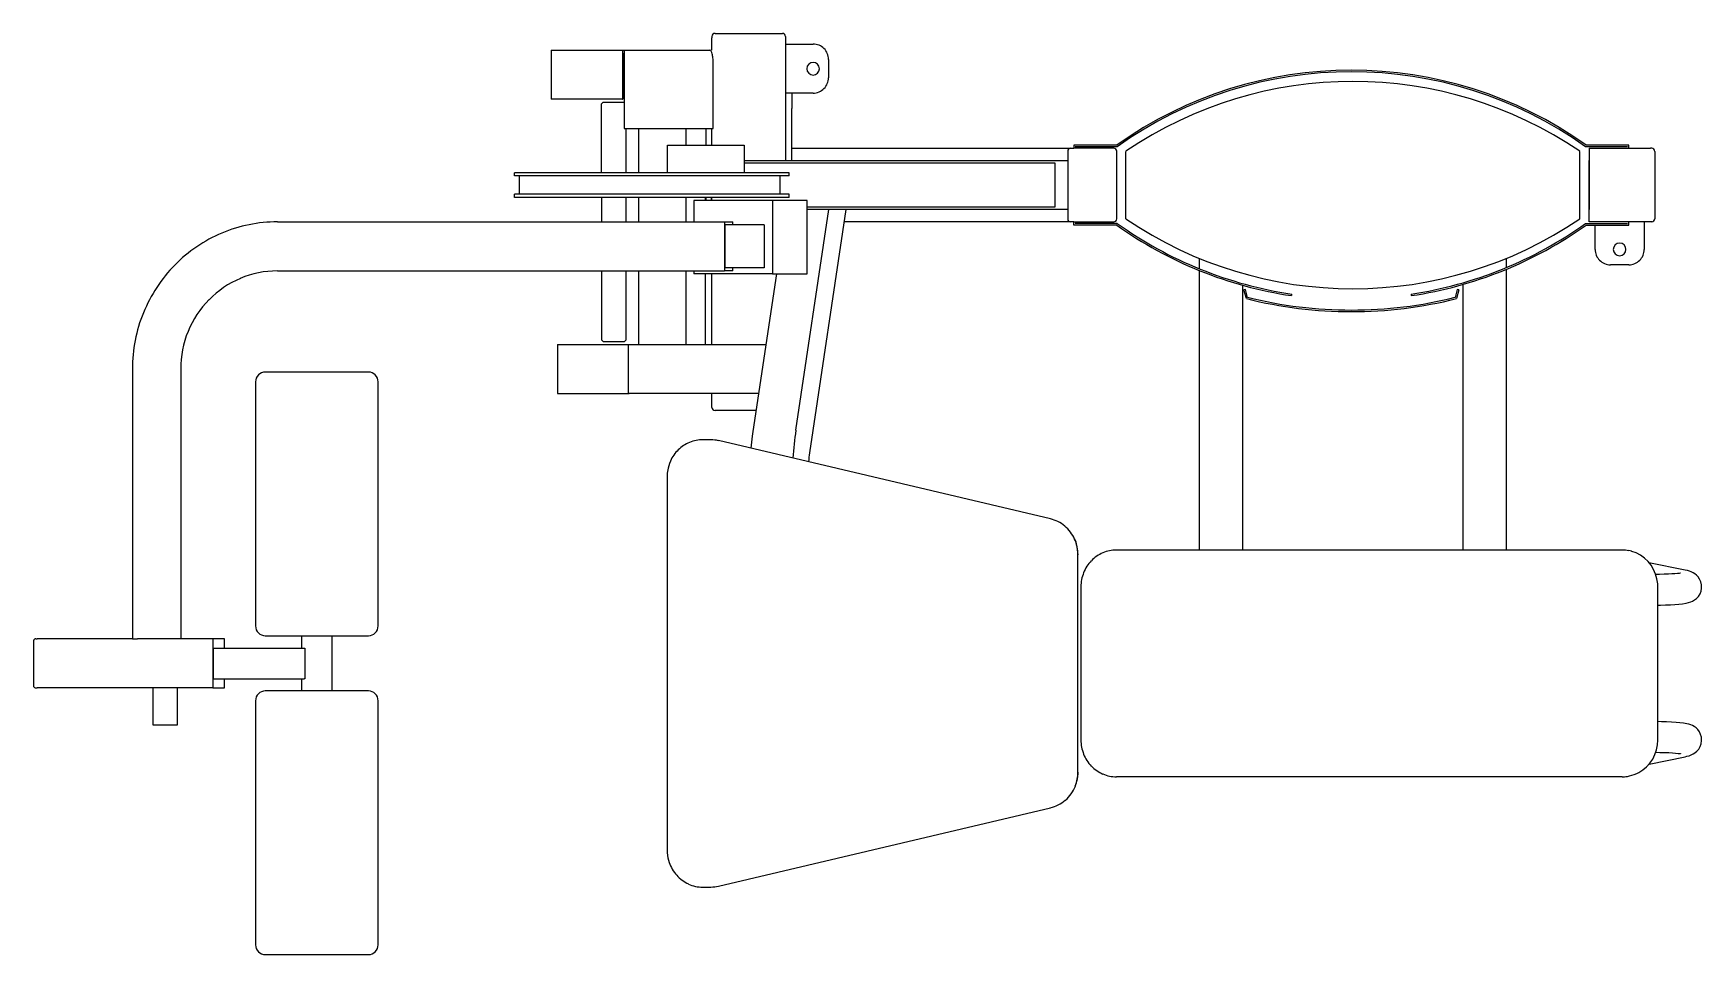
# Model space of a CAD drawing. Header units: millimetres. Extents: x 1389.16 to 1390.52, y 2696.07 to 2696.82.
import ezdxf

# ---------------------------------------------------------------- set-up
doc = ezdxf.new("R2010")
doc.units = ezdxf.units.MM
doc.header["$LTSCALE"] = 10
doc.layers.add('Equipam_fitness', color=1, linetype='Continuous')

msp = doc.modelspace()

# ---------------------------------------------------------------- linework, layer by layer
at = {"layer": 'Equipam_fitness'}
for p, q in [((1389.712, 2696.8189), (1389.712, 2696.8177)), ((1389.712, 2696.8077), (1389.712, 2696.8177)), ((1389.7145, 2696.8214), (1389.7695, 2696.8214)), ((1389.772, 2696.8189), (1389.772, 2696.8177)), ((1389.772, 2696.8177), (1389.772, 2696.7177)), ((1389.772, 2696.8127), (1389.7945, 2696.8127)), ((1389.5809, 2696.8076), (1389.5809, 2696.7678)), ((1389.581, 2696.8077), (1389.639, 2696.8077)), ((1389.639, 2696.8077), (1389.6393, 2696.8077)), ((1389.6393, 2696.8077), (1389.6419, 2696.8077)), ((1389.6393, 2696.7977), (1389.6393, 2696.8077)), ((1389.6393, 2696.8053), (1389.6393, 2696.7677)), ((1389.6393, 2696.7701), (1389.6393, 2696.7977)), ((1389.6393, 2696.7677), (1389.6393, 2696.7977)), ((1389.6405, 2696.8077), (1389.6405, 2696.7439)), ((1389.6419, 2696.8077), (1389.6431, 2696.8077)), ((1389.6431, 2696.8077), (1389.7104, 2696.8077)), ((1389.713, 2696.7439), (1389.713, 2696.7977)), ((1389.807, 2696.8002), (1389.807, 2696.7852)), ((1389.7945, 2696.7727), (1389.7726, 2696.7727)), ((1389.777, 2696.7727), (1389.777, 2696.7702)), ((1389.777, 2696.7702), (1389.777, 2696.7602)), ((1389.639, 2696.7677), (1389.581, 2696.7677)), ((1389.622, 2696.7639), (1389.6233, 2696.7652)), ((1389.622, 2696.7077), (1389.622, 2696.7639)), ((1389.6233, 2696.7652), (1389.6405, 2696.7652)), ((1389.639, 2696.7677), (1389.6393, 2696.7677)), ((1389.777, 2696.7177), (1389.777, 2696.7602)), ((1389.6405, 2696.7439), (1389.713, 2696.7439)), ((1389.642, 2696.7077), (1389.642, 2696.7439)), ((1389.6525, 2696.7077), (1389.6525, 2696.7439)), ((1389.6911, 2696.7302), (1389.6911, 2696.7439)), ((1389.7069, 2696.7439), (1389.7069, 2696.7302)), ((1389.7117, 2696.7439), (1389.7117, 2696.7302)), ((1389.6759, 2696.7302), (1389.6789, 2696.7302)), ((1389.6759, 2696.7077), (1389.6759, 2696.7302)), ((1389.6789, 2696.7302), (1389.7384, 2696.7302)), ((1389.7384, 2696.7302), (1389.7384, 2696.7077)), ((1389.777, 2696.7277), (1390.0044, 2696.7277)), ((1390.0044, 2696.7277), (1390.007, 2696.7277)), ((1390.042, 2696.7303), (1390.007, 2696.7303)), ((1390.007, 2696.7303), (1390.007, 2696.7277)), ((1390.0396, 2696.7277), (1390.007, 2696.7277)), ((1390.0424, 2696.729), (1390.0082, 2696.729)), ((1390.4584, 2696.729), (1390.4242, 2696.729)), ((1390.4596, 2696.7303), (1390.4246, 2696.7303)), ((1390.427, 2696.7277), (1390.4296, 2696.7277)), ((1390.427, 2696.7277), (1390.427, 2696.7177)), ((1390.4296, 2696.7277), (1390.4596, 2696.7277)), ((1390.4296, 2696.7277), (1390.4596, 2696.7277)), ((1390.4596, 2696.7277), (1390.4596, 2696.7303)), ((1390.4596, 2696.7277), (1390.467, 2696.7277)), ((1390.467, 2696.7277), (1390.477, 2696.7277)), ((1390.4782, 2696.7277), (1390.477, 2696.7277)), ((1389.7384, 2696.7177), (1389.9924, 2696.7177)), ((1389.9919, 2696.7155), (1389.7384, 2696.7155)), ((1389.777, 2696.7177), (1389.777, 2696.7253)), ((1389.9919, 2696.6799), (1389.9919, 2696.7155)), ((1389.9924, 2696.7177), (1390.0017, 2696.7177)), ((1390.002, 2696.7253), (1390.002, 2696.6701)), ((1390.042, 2696.6701), (1390.042, 2696.7253)), ((1390.042, 2696.6777), (1390.042, 2696.7177)), ((1390.0495, 2696.6702), (1390.0495, 2696.7252)), ((1390.4195, 2696.6702), (1390.4195, 2696.7252)), ((1390.427, 2696.7177), (1390.427, 2696.6777)), ((1390.427, 2696.6677), (1390.427, 2696.7177)), ((1390.4807, 2696.7252), (1390.4807, 2696.6702)), ((1389.551, 2696.7052), (1389.551, 2696.7077)), ((1389.775, 2696.7077), (1389.551, 2696.7077)), ((1389.775, 2696.7052), (1389.551, 2696.7052)), ((1389.5552, 2696.6902), (1389.5552, 2696.7052)), ((1389.7675, 2696.6902), (1389.7675, 2696.7052)), ((1389.775, 2696.7052), (1389.775, 2696.7077)), ((1389.551, 2696.6877), (1389.551, 2696.6902)), ((1389.775, 2696.6902), (1389.551, 2696.6902)), ((1389.775, 2696.6877), (1389.551, 2696.6877)), ((1389.622, 2696.6877), (1389.622, 2696.6677)), ((1389.642, 2696.6677), (1389.642, 2696.6877)), ((1389.6525, 2696.6677), (1389.6525, 2696.6877)), ((1389.6911, 2696.6677), (1389.6911, 2696.6877)), ((1389.7067, 2696.6852), (1389.7067, 2696.6877)), ((1389.7069, 2696.6877), (1389.7069, 2696.6852)), ((1389.7117, 2696.6852), (1389.7117, 2696.6877)), ((1389.7117, 2696.6877), (1389.7117, 2696.6852)), ((1389.775, 2696.6877), (1389.775, 2696.6902)), ((1389.6973, 2696.6852), (1389.6973, 2696.6677)), ((1389.7614, 2696.6852), (1389.6973, 2696.6852)), ((1389.7896, 2696.6852), (1389.7614, 2696.6852)), ((1389.7614, 2696.6852), (1389.7614, 2696.6252)), ((1389.7804, 2696.4978), (1389.8073, 2696.6777)), ((1389.7896, 2696.6252), (1389.7896, 2696.6852)), ((1389.7896, 2696.6799), (1389.9919, 2696.6799)), ((1389.8293, 2696.6777), (1389.7896, 2696.6777)), ((1389.7917, 2696.4794), (1389.8213, 2696.6777)), ((1389.8415, 2696.6777), (1389.8293, 2696.6777)), ((1389.8422, 2696.6777), (1389.8415, 2696.6777)), ((1389.9924, 2696.6777), (1389.8422, 2696.6777)), ((1389.8519, 2696.6777), (1389.8422, 2696.6777)), ((1390.0017, 2696.6777), (1389.9924, 2696.6777)), ((1389.3577, 2696.6677), (1389.7221, 2696.6677)), ((1389.7221, 2696.6677), (1389.7291, 2696.6677)), ((1389.7221, 2696.6677), (1389.7221, 2696.6277)), ((1389.7545, 2696.6652), (1389.7225, 2696.6652)), ((1389.7225, 2696.6652), (1389.7225, 2696.6302)), ((1389.7291, 2696.6652), (1389.7291, 2696.6677)), ((1389.7545, 2696.6652), (1389.7545, 2696.6302)), ((1390.0044, 2696.6677), (1389.8199, 2696.6677)), ((1390.007, 2696.6677), (1390.0044, 2696.6677)), ((1390.007, 2696.6677), (1390.0396, 2696.6677)), ((1390.007, 2696.6677), (1390.037, 2696.6677)), ((1390.007, 2696.6651), (1390.007, 2696.6677)), ((1390.042, 2696.6651), (1390.007, 2696.6651)), ((1390.0424, 2696.6663), (1390.0082, 2696.6663)), ((1390.4242, 2696.6663), (1390.4584, 2696.6663)), ((1390.4246, 2696.6651), (1390.4596, 2696.6651)), ((1390.4782, 2696.6677), (1390.427, 2696.6677)), ((1390.4596, 2696.6677), (1390.4296, 2696.6677)), ((1390.432, 2696.6663), (1390.432, 2696.6664)), ((1390.432, 2696.6452), (1390.432, 2696.6651)), ((1390.4596, 2696.6651), (1390.4596, 2696.6677)), ((1390.472, 2696.6677), (1390.472, 2696.6452)), ((1390.1091, 2696.638), (1390.1091, 2696.6296)), ((1390.3598, 2696.6305), (1390.3598, 2696.638)), ((1390.4595, 2696.6327), (1390.4445, 2696.6327)), ((1389.3577, 2696.6277), (1389.7221, 2696.6277)), ((1389.622, 2696.6277), (1389.622, 2696.5714)), ((1389.642, 2696.5714), (1389.642, 2696.6277)), ((1389.6525, 2696.5677), (1389.6525, 2696.6277)), ((1389.6911, 2696.5677), (1389.6911, 2696.6277)), ((1389.6973, 2696.6277), (1389.6973, 2696.6252)), ((1389.7614, 2696.6252), (1389.6973, 2696.6252)), ((1389.7067, 2696.5677), (1389.7067, 2696.6252)), ((1389.712, 2696.5677), (1389.712, 2696.6252)), ((1389.7291, 2696.6277), (1389.7221, 2696.6277)), ((1389.7545, 2696.6302), (1389.7225, 2696.6302)), ((1389.7291, 2696.6277), (1389.7291, 2696.6302)), ((1389.7646, 2696.6252), (1389.7454, 2696.4967)), ((1389.7614, 2696.6252), (1389.7896, 2696.6252)), ((1390.1091, 2696.6282), (1390.1091, 2696.4002)), ((1390.3598, 2696.4002), (1390.3598, 2696.6291)), ((1390.1448, 2696.4002), (1390.1448, 2696.616)), ((1390.1469, 2696.6126), (1390.1457, 2696.6123)), ((1390.1477, 2696.6051), (1390.1457, 2696.6123)), ((1390.1487, 2696.6061), (1390.1469, 2696.6126)), ((1390.1846, 2696.6088), (1390.1845, 2696.6076)), ((1390.2819, 2696.6088), (1390.2821, 2696.6076)), ((1390.3196, 2696.6126), (1390.3179, 2696.6061)), ((1390.3209, 2696.6123), (1390.3189, 2696.6051)), ((1390.3209, 2696.6123), (1390.3196, 2696.6126)), ((1390.3241, 2696.6167), (1390.3241, 2696.4002)), ((1389.5861, 2696.5676), (1389.5861, 2696.5278)), ((1389.5862, 2696.5677), (1389.6441, 2696.5677)), ((1389.622, 2696.5714), (1389.6233, 2696.5702)), ((1389.6233, 2696.5702), (1389.6408, 2696.5702)), ((1389.6408, 2696.5702), (1389.642, 2696.5714)), ((1389.6441, 2696.5677), (1389.756, 2696.5677)), ((1389.6441, 2696.5277), (1389.6441, 2696.5677)), ((1389.2396, 2696.5477), (1389.2396, 2696.3277)), ((1389.2789, 2696.5477), (1389.2789, 2696.3277)), ((1389.3399, 2696.5372), (1389.3399, 2696.3382)), ((1389.4319, 2696.5452), (1389.3479, 2696.5452)), ((1389.4399, 2696.3382), (1389.4399, 2696.5372)), ((1389.5862, 2696.5277), (1389.6441, 2696.5277)), ((1389.6441, 2696.5277), (1389.6445, 2696.5277)), ((1389.75, 2696.5277), (1389.6445, 2696.5277)), ((1389.712, 2696.5177), (1389.712, 2696.5277)), ((1389.712, 2696.5164), (1389.712, 2696.5177)), ((1389.748, 2696.5139), (1389.7145, 2696.5139)), ((1389.7454, 2696.4967), (1389.7448, 2696.493)), ((1389.711, 2696.4901), (1389.7045, 2696.4901)), ((1389.9879, 2696.4255), (1389.7174, 2696.4893)), ((1389.9879, 2696.4255), (1389.7174, 2696.4893)), ((1389.7439, 2696.4857), (1389.7436, 2696.4832)), ((1389.7448, 2696.493), (1389.7439, 2696.4857)), ((1389.6773, 2696.4707), (1389.6762, 2696.4668)), ((1389.6781, 2696.4726), (1389.6773, 2696.4707)), ((1389.6756, 2696.4628), (1389.6754, 2696.4601)), ((1389.6754, 2696.4601), (1389.6754, 2696.1553)), ((1389.6762, 2696.4668), (1389.6756, 2696.4628)), ((1390.0088, 2696.4064), (1390.0077, 2696.409)), ((1390.0098, 2696.4025), (1390.0088, 2696.4064)), ((1390.0104, 2696.3985), (1390.0098, 2696.4025)), ((1390.0105, 2696.3962), (1390.0104, 2696.3985)), ((1390.0104, 2696.3962), (1390.0105, 2696.3962)), ((1390.0104, 2696.2191), (1390.0104, 2696.3962)), ((1390.0418, 2696.4002), (1390.0482, 2696.4002)), ((1390.0482, 2696.4002), (1390.4539, 2696.4002)), ((1390.4616, 2696.3991), (1390.4595, 2696.3996)), ((1390.462, 2696.399), (1390.4616, 2696.3991)), ((1390.4654, 2696.3978), (1390.462, 2696.399)), ((1390.4689, 2696.3959), (1390.4654, 2696.3978)), ((1390.4722, 2696.3936), (1390.4689, 2696.3959)), ((1390.4751, 2696.3908), (1390.4722, 2696.3936)), ((1390.4776, 2696.3877), (1390.4751, 2696.3908)), ((1390.5053, 2696.3838), (1390.4759, 2696.3897)), ((1390.4797, 2696.3842), (1390.4776, 2696.3877)), ((1390.4813, 2696.3805), (1390.4797, 2696.3842)), ((1390.4824, 2696.3765), (1390.4813, 2696.3805)), ((1390.4845, 2696.3802), (1390.4814, 2696.3802)), ((1390.483, 2696.3725), (1390.4824, 2696.3765)), ((1390.4882, 2696.3803), (1390.4845, 2696.3802)), ((1390.4917, 2696.3804), (1390.4882, 2696.3803)), ((1390.4946, 2696.3806), (1390.4917, 2696.3804)), ((1390.4971, 2696.3808), (1390.4946, 2696.3806)), ((1390.4991, 2696.381), (1390.4971, 2696.3808)), ((1390.5004, 2696.3811), (1390.4991, 2696.381)), ((1390.5013, 2696.3813), (1390.5004, 2696.3811)), ((1390.5016, 2696.3813), (1390.5013, 2696.3813)), ((1390.5016, 2696.3813), (1390.5016, 2696.3813)), ((1390.5072, 2696.3833), (1390.5053, 2696.3838)), ((1390.509, 2696.3828), (1390.5072, 2696.3833)), ((1390.5104, 2696.3823), (1390.509, 2696.3828)), ((1390.5118, 2696.3816), (1390.5104, 2696.3823)), ((1390.5132, 2696.3808), (1390.5118, 2696.3816)), ((1390.5146, 2696.3796), (1390.5132, 2696.3808)), ((1390.516, 2696.3782), (1390.5146, 2696.3796)), ((1390.5172, 2696.3764), (1390.516, 2696.3782)), ((1390.5181, 2696.3743), (1390.5172, 2696.3764)), ((1390.5187, 2696.3718), (1390.5181, 2696.3743)), ((1390.0128, 2696.3702), (1390.0128, 2696.2452)), ((1390.4831, 2696.3702), (1390.483, 2696.3725)), ((1390.4831, 2696.2452), (1390.4831, 2696.3702)), ((1390.5131, 2696.3594), (1390.5147, 2696.3607)), ((1390.5147, 2696.3607), (1390.5162, 2696.3623)), ((1390.5162, 2696.3623), (1390.5175, 2696.3644)), ((1390.5175, 2696.3644), (1390.5184, 2696.3667)), ((1390.5184, 2696.3667), (1390.5188, 2696.3691)), ((1390.5188, 2696.3691), (1390.5187, 2696.3718)), ((1390.4831, 2696.3552), (1390.4852, 2696.3552)), ((1390.4852, 2696.3552), (1390.4894, 2696.3553)), ((1390.4894, 2696.3553), (1390.4933, 2696.3555)), ((1390.4933, 2696.3555), (1390.4969, 2696.3557)), ((1390.4969, 2696.3557), (1390.5003, 2696.356)), ((1390.5003, 2696.356), (1390.5033, 2696.3563)), ((1390.5033, 2696.3563), (1390.5062, 2696.3568)), ((1390.5062, 2696.3568), (1390.5082, 2696.3572)), ((1390.5082, 2696.3572), (1390.51, 2696.3578)), ((1390.51, 2696.3578), (1390.5115, 2696.3584)), ((1390.5115, 2696.3584), (1390.5131, 2696.3594)), ((1389.1588, 2696.3258), (1389.1588, 2696.2896)), ((1389.1607, 2696.3277), (1389.1619, 2696.3277)), ((1389.2396, 2696.3277), (1389.1619, 2696.3277)), ((1389.2396, 2696.3277), (1389.2436, 2696.3277)), ((1389.305, 2696.3277), (1389.2436, 2696.3277)), ((1389.3147, 2696.3277), (1389.305, 2696.3277)), ((1389.305, 2696.3277), (1389.305, 2696.2877)), ((1389.3055, 2696.3202), (1389.3055, 2696.2952)), ((1389.3055, 2696.3202), (1389.3796, 2696.3202)), ((1389.3147, 2696.3202), (1389.3147, 2696.3277)), ((1389.3479, 2696.3302), (1389.4319, 2696.3302)), ((1389.3774, 2696.3302), (1389.3774, 2696.3202)), ((1389.3796, 2696.3202), (1389.3802, 2696.3202)), ((1389.3802, 2696.3202), (1389.3802, 2696.2952)), ((1389.4024, 2696.2852), (1389.4024, 2696.3302)), ((1389.3055, 2696.2952), (1389.3796, 2696.2952)), ((1389.3147, 2696.2877), (1389.3147, 2696.2952)), ((1389.3774, 2696.2952), (1389.3774, 2696.2852)), ((1389.3802, 2696.2952), (1389.3796, 2696.2952)), ((1389.1607, 2696.2877), (1389.1619, 2696.2877)), ((1389.305, 2696.2877), (1389.1619, 2696.2877)), ((1389.2562, 2696.2877), (1389.2562, 2696.2577)), ((1389.2762, 2696.2577), (1389.2762, 2696.2877)), ((1389.305, 2696.2877), (1389.3147, 2696.2877)), ((1389.4319, 2696.2852), (1389.3479, 2696.2852)), ((1389.3399, 2696.2772), (1389.3399, 2696.0782)), ((1389.4399, 2696.0782), (1389.4399, 2696.2772)), ((1389.2562, 2696.2577), (1389.2762, 2696.2577)), ((1390.4862, 2696.2601), (1390.4831, 2696.2602)), ((1390.4903, 2696.26), (1390.4862, 2696.2601)), ((1390.4943, 2696.2598), (1390.4903, 2696.26)), ((1390.498, 2696.2596), (1390.4943, 2696.2598)), ((1390.5011, 2696.2593), (1390.498, 2696.2596)), ((1390.5041, 2696.259), (1390.5011, 2696.2593)), ((1390.5068, 2696.2585), (1390.5041, 2696.259)), ((1390.5085, 2696.2581), (1390.5068, 2696.2585)), ((1390.5099, 2696.2576), (1390.5085, 2696.2581)), ((1390.5114, 2696.257), (1390.5099, 2696.2576)), ((1390.5128, 2696.2562), (1390.5114, 2696.257)), ((1390.5143, 2696.2551), (1390.5128, 2696.2562)), ((1390.5157, 2696.2537), (1390.5143, 2696.2551)), ((1390.517, 2696.2519), (1390.5157, 2696.2537)), ((1390.518, 2696.2498), (1390.517, 2696.2519)), ((1390.482, 2696.2372), (1390.4828, 2696.2412)), ((1390.4828, 2696.2412), (1390.4831, 2696.2452)), ((1390.5164, 2696.2378), (1390.5176, 2696.2399)), ((1390.5176, 2696.2399), (1390.5185, 2696.2422)), ((1390.5187, 2696.2474), (1390.518, 2696.2498)), ((1390.5185, 2696.2422), (1390.5188, 2696.2447)), ((1390.5188, 2696.2447), (1390.5187, 2696.2474)), ((1390.474, 2696.2234), (1390.4766, 2696.2264)), ((1390.476, 2696.2256), (1390.5053, 2696.2316)), ((1390.4766, 2696.2264), (1390.4789, 2696.2297)), ((1390.4789, 2696.2297), (1390.4807, 2696.2333)), ((1390.4807, 2696.2333), (1390.482, 2696.2372)), ((1390.4814, 2696.2352), (1390.4848, 2696.2351)), ((1390.4848, 2696.2351), (1390.4886, 2696.235)), ((1390.4886, 2696.235), (1390.492, 2696.2349)), ((1390.492, 2696.2349), (1390.4951, 2696.2347)), ((1390.4951, 2696.2347), (1390.4976, 2696.2345)), ((1390.4976, 2696.2345), (1390.4996, 2696.2343)), ((1390.4996, 2696.2343), (1390.5008, 2696.2342)), ((1390.5008, 2696.2342), (1390.5015, 2696.2341)), ((1390.5015, 2696.2341), (1390.5016, 2696.234)), ((1390.5053, 2696.2316), (1390.5067, 2696.2319)), ((1390.5067, 2696.2319), (1390.5086, 2696.2324)), ((1390.5086, 2696.2324), (1390.5104, 2696.2331)), ((1390.5104, 2696.2331), (1390.5119, 2696.2338)), ((1390.5119, 2696.2338), (1390.5134, 2696.2348)), ((1390.5134, 2696.2348), (1390.515, 2696.2361)), ((1390.515, 2696.2361), (1390.5164, 2696.2378)), ((1390.009, 2696.2097), (1390.01, 2696.2136)), ((1390.01, 2696.2136), (1390.0105, 2696.2177)), ((1390.0105, 2696.2191), (1390.0104, 2696.2191)), ((1390.0105, 2696.2177), (1390.0105, 2696.2191)), ((1390.0482, 2696.2152), (1390.0418, 2696.2152)), ((1390.4539, 2696.2152), (1390.0482, 2696.2152)), ((1390.4581, 2696.2155), (1390.4584, 2696.2155)), ((1390.4584, 2696.2155), (1390.4601, 2696.2159)), ((1390.4601, 2696.2159), (1390.4639, 2696.217)), ((1390.4639, 2696.217), (1390.4661, 2696.2179)), ((1390.4661, 2696.2179), (1390.4675, 2696.2186)), ((1390.4675, 2696.2186), (1390.4709, 2696.2208)), ((1390.4709, 2696.2208), (1390.474, 2696.2234)), ((1390.0083, 2696.2076), (1390.009, 2696.2097)), ((1389.7174, 2696.126), (1389.9879, 2696.1899)), ((1389.7174, 2696.126), (1389.9879, 2696.1899)), ((1389.6754, 2696.1553), (1389.6755, 2696.1531)), ((1389.6755, 2696.1531), (1389.6761, 2696.149)), ((1389.6761, 2696.149), (1389.677, 2696.1454)), ((1389.7045, 2696.1253), (1389.711, 2696.1253)), ((1389.3479, 2696.0702), (1389.4319, 2696.0702))]:
    msp.add_line(p, q, dxfattribs=at)
for centre, radius, start, end in [((1389.7145, 2696.8189), 0.0025, 90.0026, 179.9974), ((1389.7695, 2696.8189), 0.0025, 0.0026, 89.9974), ((1389.7945, 2696.8002), 0.0125, 359.999, 90.0006), ((1389.7102, 2696.8064), 0.00129, 23.4558, 81.4563), ((1389.7047, 2696.8031), 0.00765, 12.4298, 29.9179), ((1389.6904, 2696.7993), 0.0225, 5.6157, 14.0074), ((1389.6771, 2696.7977), 0.0359, 359.8876, 6.0067), ((1389.7945, 2696.7926), 0.00515, 90, 270), ((1389.7945, 2696.7926), 0.00515, 270, 90), ((1389.7945, 2696.7852), 0.0125, 269.9994, 0.001), ((1390.2333, 2696.4614), 0.33, 54.5622, 125.4378), ((1390.2333, 2696.4614), 0.3287, 54.4921, 125.5079), ((1390.2345, 2696.4534), 0.3288, 55.7606, 124.2394), ((1390.0044, 2696.7253), 0.0024, 89.9978, 180.0022), ((1390.0396, 2696.7253), 0.0024, 0.0046, 89.9942), ((1390.4782, 2696.7252), 0.0025, 359.9958, 89.9993), ((1389.3578, 2696.551), 0.1167, 90.0133, 112.825), ((1390.0044, 2696.6701), 0.0024, 179.9978, 270.0022), ((1390.0396, 2696.6701), 0.0024, 270.0058, 359.9954), ((1390.2333, 2696.9339), 0.33, 234.562, 261.489), ((1390.2333, 2696.9339), 0.3287, 234.492, 261.4889), ((1390.2345, 2696.942), 0.3288, 235.7606, 304.2394), ((1390.2333, 2696.9339), 0.3287, 278.5111, 305.508), ((1390.2333, 2696.9339), 0.33, 278.511, 305.438), ((1390.4782, 2696.6702), 0.0025, 270.0007, 0.0042), ((1389.3583, 2696.5497), 0.1181, 112.8431, 135.4697), ((1390.4519, 2696.6452), 0.00515, 90, 270), ((1390.4519, 2696.6452), 0.00515, 270, 90), ((1389.3598, 2696.5483), 0.1201, 135.469, 157.8389), ((1390.4445, 2696.6452), 0.0125, 179.9994, 270.001), ((1390.4595, 2696.6452), 0.0125, 269.999, 0.0006), ((1389.3581, 2696.549), 0.0787, 112.8431, 135.4697), ((1389.3577, 2696.5499), 0.0778, 90.0133, 112.825), ((1390.2333, 2696.9459), 0.3501, 256.0181, 283.9819), ((1389.3611, 2696.5477), 0.1216, 157.8208, 180.0123), ((1389.3591, 2696.5481), 0.0801, 135.469, 157.8389), ((1390.2333, 2696.9459), 0.3514, 255.8969, 284.1031), ((1389.36, 2696.5477), 0.0811, 157.8208, 180.0123), ((1389.3479, 2696.5372), 0.008, 90.0025, 179.9985), ((1389.4319, 2696.5372), 0.008, 0.0015, 89.9975), ((1389.7145, 2696.5164), 0.0025, 180.0026, 269.9974), ((1390.1344, 2696.4454), 0.3578, 171.5799, 175.2454), ((1389.7048, 2696.4612), 0.0289, 112.5259, 134.5927), ((1389.7045, 2696.4619), 0.0281, 90.0281, 112.4877), ((1389.711, 2696.462), 0.028, 76.7166, 89.9938), ((1389.7056, 2696.4605), 0.03, 134.5921, 156.1121), ((1390.021, 2696.4452), 0.2319, 171.5226, 173.3545), ((1389.9813, 2696.3977), 0.0286, 50.1495, 76.6406), ((1389.9804, 2696.3967), 0.0299, 24.3962, 50.1355), ((1389.9795, 2696.3963), 0.0309, 359.9614, 24.4546), ((1390.0429, 2696.3705), 0.0301, 136.061, 158.2616), ((1390.0421, 2696.3713), 0.0289, 113.2826, 136.0646), ((1390.0418, 2696.372), 0.0281, 90.0309, 113.2417), ((1390.4539, 2696.3721), 0.028, 78.6103, 89.9952), ((1390.0437, 2696.3702), 0.0309, 158.2208, 180.0271), ((1389.3479, 2696.3382), 0.008, 180.0015, 269.9975), ((1389.4319, 2696.3382), 0.008, 270.0025, 359.9985), ((1389.1608, 2696.3258), 0.00202, 151.7376, 180.689), ((1389.1606, 2696.3259), 0.00173, 118.9513, 151.0487), ((1389.1607, 2696.3257), 0.00202, 89.311, 118.2624), ((1389.1608, 2696.2895), 0.00202, 179.311, 208.2624), ((1389.1606, 2696.2894), 0.00173, 208.9513, 241.0487), ((1389.1607, 2696.2897), 0.00202, 241.7376, 270.689), ((1389.3479, 2696.2772), 0.008, 90.0025, 179.9985), ((1389.4319, 2696.2772), 0.008, 0.0015, 89.9975), ((1390.0437, 2696.2452), 0.0309, 179.9729, 201.7792), ((1390.0429, 2696.2448), 0.0301, 201.7384, 223.939), ((1389.9795, 2696.2191), 0.0309, 338.1713, 0.0278), ((1390.0421, 2696.244), 0.0289, 223.9354, 246.7174), ((1390.0418, 2696.2433), 0.0281, 246.7583, 269.9691), ((1390.4539, 2696.2432), 0.028, 270.002, 278.4702), ((1389.9804, 2696.2187), 0.03, 311.2301, 338.248), ((1389.9812, 2696.2177), 0.0286, 283.3696, 311.2186), ((1389.7058, 2696.155), 0.0302, 198.5059, 221.7304), ((1389.7049, 2696.1542), 0.029, 221.7213, 245.5776), ((1389.7045, 2696.1534), 0.0282, 245.6224, 269.9648), ((1389.711, 2696.1533), 0.028, 270.0062, 283.2834), ((1389.3479, 2696.0782), 0.008, 180.0015, 269.9975), ((1389.4319, 2696.0782), 0.008, 270.0025, 359.9985)]:
    msp.add_arc(centre, radius, start, end, dxfattribs=at)

doc.saveas('drawing.dxf')
